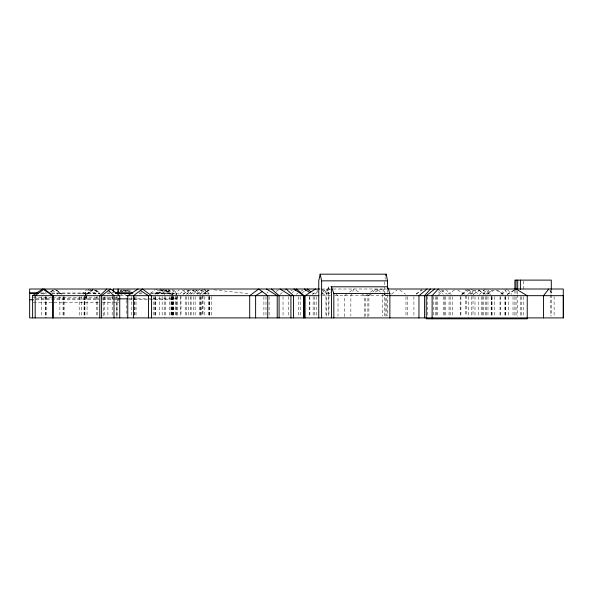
<?xml version="1.0" encoding="UTF-8"?>
<svg xmlns="http://www.w3.org/2000/svg" width="593" height="593" viewBox="0 0 593 593"><rect width="100%" height="100%" fill="white"/><g stroke="black" fill="none" stroke-linecap="round" stroke-linejoin="round"><path stroke-width="0.44" stroke-dasharray="2.96 2.22" d="M85.31 296.693L84.792 299.739L84.792 317.907M85.459 295.788L85.926 293.075L85.481 295.907M171.948 296.411L171.384 299.739L171.384 316.091M172.089 295.573L172.519 293.075L150.348 293.075M85.325 296.774L84.547 298.872L84.94 298.872M385.057 279.184L385.413 277.517M85.088 296.396L84.547 298.842L84.547 316.091L84.614 296.604M85.266 295.573L85.8 293.127L86.341 295.573M112.173 298.842L112.714 296.396M175.802 296.396L175.269 298.842L175.269 316.091M175.988 295.573L176.521 293.127L150.6 293.127M113.463 297.812L118.066 297.812L116.94 302.452L116.94 317.907M205.348 294.009L206.69 289.836M326.35 316.099L326.35 293.476L328.67 286.804L330.509 286.804M382.959 291.808L384.412 287.642M358.454 291.86L353.88 289.006L350.848 295.677L350.848 316.054M500.996 294.195L503.865 289.747M483.577 294.195L486.816 289.747M200.427 294.343L204.029 289.673M186.602 294.343L190.79 289.673M501.997 294.343L506.896 289.006M461.473 294.343L465.957 289.673M479.552 294.462L485.156 289.006L490.759 294.462M462.177 294.462L467.306 289.614L473.006 295.677L473.006 316.054M279.992 294.462L284.04 290.822M284.714 290.214L286.063 289.006M437.664 295.677L444.416 289.614M322.199 292.645L326.269 289.006L330.345 292.645M266.672 293.246L268.051 292.038M292.23 292.645L293.609 291.43M179.753 294.009L185.023 289.562M315.113 294.009L317.752 291.786M120.698 295.121L122.032 294.009M124.7 291.786L127.369 289.562M161.733 294.009L167.063 289.562M83.628 294.009L89.002 289.562M197.158 294.009L202.561 289.562M188.693 294.009L194.141 289.562M154.603 294.009L160.896 289.006L167.404 294.009M150.326 293.453L155.24 289.562M120.031 291.23L122.151 289.562M81.323 294.009L86.993 289.562M86.741 294.009L93.138 289.006M157.634 294.009L164.031 289.006M50.828 291.786L53.704 289.562M416.086 294.009L421.845 289.562M51.05 292.082L53.793 290.029M86.897 294.135L92.375 290.029M121.884 292.082L124.626 290.029M157.738 294.135L163.216 290.029M302.104 292.898L304.328 291.23M203.658 294.135L209.196 290.029M320.717 295.158L329.019 289.006L330.405 290.029M369.943 294.135L367.875 295.677L367.875 317.907M372.708 292.082L376.859 289.006L381.01 292.082M470.39 294.135L475.927 290.029M391.513 294.135L397.073 290.029M193.229 294.135L200.234 289.006M43.652 294.135L45.772 292.594M367.727 294.135L365.607 295.677L365.607 316.054M370.558 292.082L374.798 289.006L380.424 292.119M50.353 292.082L53.192 290.029M121.239 292.082L124.085 290.029M86.23 294.135L93.39 289.006M156.389 294.135L162.126 290.029M112.218 292.594L114.375 291.059M155.329 294.135L161.111 290.029M170.124 290.029L164.328 294.135L170.406 290.029M346.631 294.135L344.451 295.677L344.451 317.907M349.529 292.082L353.88 289.006M183.163 294.135L189.078 290.029M87.082 294.135L93.034 290.029M120.312 291.059L121.802 290.029M173.289 294.135L179.286 290.029M190.716 294.135L196.869 290.029M416.227 294.135L422.379 290.029M202.532 294.247L209.04 289.955M473.51 294.247L480.034 289.955M296.241 294.247L297.753 293.29M300.77 291.385L303.03 289.955M447.73 294.247L454.557 289.955M462.496 294.247L469.315 289.955M487.49 294.247L494.31 289.955M182.911 294.247L189.849 289.955M276.123 291.385L280.015 289.006M290.859 290.911L292.423 289.955M485.674 294.247L492.739 289.955M507.134 294.343L514.583 289.895M467.595 294.343L475.141 289.895M507.297 294.343L515.058 289.895M312.237 294.343L317.774 291.23M371.292 294.343L368.89 295.677L368.89 316.054M375.302 292.119L380.906 289.006L385.131 292.082M322.006 289.006L332.191 289.006M333.118 289.006L386.451 289.006M40.717 293.075L46.254 293.075M51.791 293.075L100.024 293.075M107.852 293.075L109.698 293.075M139.259 293.075L142.031 293.075M40.695 293.127L46.224 293.127M51.747 293.127L99.691 293.127M107.096 293.127L109.868 293.127M139.496 293.127L141.342 293.127M326.35 293.476L330.946 293.476M120.475 295.677L127.176 295.677M322.377 295.677L330.953 295.677M334.645 295.677L390.061 295.677M33.334 297.812L51.754 297.812M52.673 297.812L98.727 297.812M103.33 297.812L112.544 297.812M36.069 298.842L98.964 298.842M102.663 298.842L118.8 298.842M128.711 298.842L131.757 298.842M132.409 298.842L177.774 298.842L177.233 296.396M36.077 299.739L98.898 299.739M103.019 299.739L118.726 299.739M128.889 299.739L173.645 299.739L173.645 316.091M33.327 302.452L98.89 302.452M102.582 302.452L119.193 302.452M214.021 289.836L249.571 293.831M384.442 294.343L386.851 295.677L386.851 316.054M322.525 289.451L330.434 293.898M478.158 289.895L485.704 294.343M192.977 289.955L200.108 294.247M495.881 289.955L502.946 294.247M362.271 294.247L364.554 295.677L364.554 317.907M470.827 289.006L479.166 294.247M457.588 289.955L464.408 294.247M315.52 289.006L317.759 290.437M322.229 293.29L325.957 295.677L325.957 316.054M482.932 289.955L489.455 294.247M199.937 290.029L206.09 294.135M497.342 290.029L503.383 294.135M182.281 290.029L188.278 294.135M124.782 290.029L127.754 292.082M96.014 290.029L99.735 292.594M192.028 290.029L197.943 294.135M164.002 290.029L169.783 294.135M120.127 291.059L121.565 292.082M124.434 294.135L126.591 295.677L126.591 299.383M164.995 290.029L170.732 294.135M94.821 290.029L99.832 293.624M126.932 290.029L129.771 292.082M56.038 290.029L61.724 294.135M52.125 290.029L57.773 294.135M173.312 290.029L178.93 294.135M201.635 290.029L207.246 294.135M399.852 290.029L405.419 294.135M478.699 290.029L484.236 294.135M441.429 290.029L446.966 294.135M383.775 294.135L385.843 295.677L385.843 316.054M335.942 294.135L338.017 295.677L338.017 316.054M165.951 290.029L171.429 294.135M127.362 290.029L130.104 292.082M95.117 290.029L99.906 293.624M56.528 290.029L62.006 294.135M312.467 292.898L313.949 294.009M54.423 289.006L60.886 294.009M164.743 289.562L170.428 294.009M93.85 289.562L99.542 294.009M88.409 289.562L94.079 294.009M438.271 291.786L441.096 294.009M123.559 289.562L126.383 291.786M155.944 289.006L162.267 294.009M168.427 289.562L174.008 294.009M195.497 289.562L200.945 294.009M203.91 289.562L209.314 294.009M89.669 289.006L95.71 294.009M128.703 289.562L131.372 291.786M186.343 289.562L191.621 294.009M321.043 289.006L328.952 295.677L328.952 316.054M445.766 289.614L451.169 294.462M468.581 289.614L473.711 294.462M438.939 289.673L443.282 294.343M507.504 289.673L511.789 294.343M549.859 290.34L553.047 294.343M172.096 289.673L175.787 294.343M204.541 289.006L208.662 294.343M487.854 289.747L490.841 294.195M168.212 289.747L172.103 295.677M160.896 289.006L164.268 294.195M504.821 289.747L507.697 294.195M207.224 289.836L208.558 294.009M118.066 297.812L119.008 301.681M176.521 293.127L177.055 295.573M86.519 296.396L87.052 298.842L87.052 316.091M86.081 294.914L87.052 299.739L86.237 294.914M172.519 293.075L172.941 295.573M173.082 296.411L173.645 299.739M103.012 297.241L103.434 316.091M554.114 296.604L554.114 316.054M551.29 290.251L551.29 293.943M551.29 294.862L551.29 316.069M550.541 290.251L550.541 293.943M550.541 294.862L550.541 316.069M523.219 281.03L523.219 289.332M523.219 296.708L523.219 316.069M521.566 296.708L521.566 317.907M520.387 296.708L520.387 316.069M517.711 291.17L517.711 293.943M517.711 294.862L517.711 316.069M516.058 290.251L516.058 295.781M516.058 296.708L516.058 316.069M514.902 290.251L514.902 295.781M514.902 296.708L514.902 316.069M513.012 296.604L513.012 316.054M508.653 296.604L508.653 316.966M505.651 296.604L505.651 316.054M505.303 296.604L505.303 316.054M504.902 296.604L504.902 316.966M500.774 296.604L500.774 316.054M500.032 296.604L500.032 316.966M494.317 296.604L494.317 316.054M492.005 296.604L492.005 316.054M491.842 296.604L491.842 316.054M491.634 296.604L491.634 316.054M491.174 296.604L491.174 316.054M487.972 296.604L487.972 316.054M486.312 296.604L486.312 316.054M485.215 296.604L485.215 316.054M483.317 296.604L483.317 316.054M482.502 296.604L482.502 316.054M481.442 296.604L481.442 316.054M478.306 296.604L478.306 316.054M474.993 296.604L474.993 316.054M471.331 296.604L471.331 316.054M468.314 296.604L468.314 317.907M466.684 295.677L466.684 316.054M465.327 295.677L465.327 316.054M460.894 296.604L460.894 316.054M460.19 296.604L460.22 316.054M452.518 296.604L452.518 316.054M450.146 296.604L450.146 316.054M449.049 296.604L449.049 317.907M445.454 296.604L445.454 316.054M444.528 296.604L444.528 316.966M443.223 296.604L443.223 316.966M437.664 296.604L437.664 316.054M436.722 296.604L436.722 316.054M435.818 296.604L435.818 316.054M433.35 296.604L433.35 316.054M427.768 296.604L427.768 317.907M413.921 296.604L413.921 316.054M407.502 296.604L407.502 316.054M405.975 296.604L405.975 316.054M387.54 289.554L387.54 316.084M384.701 281.779L384.701 316.084M382.381 294.38L382.381 316.099M328.67 286.804L328.67 316.084M316.173 296.604L316.173 316.054M314.297 296.604L314.297 316.054M313.141 296.604L313.141 316.054M309.857 296.604L309.857 316.054M309.509 296.604L309.509 316.054M300.191 296.604L300.191 316.054M298.405 296.604L298.405 316.054M288.769 296.604L288.769 316.054M283.031 296.604L283.031 316.054M269.111 296.604L269.111 316.054M265.983 296.604L265.983 316.054M263.907 296.604L263.907 316.054M211.345 296.604L211.345 316.054M209.692 296.604L209.692 316.054M209.344 296.604L209.344 316.054M209.092 296.604L209.092 316.054M208.395 296.604L208.395 316.054M204.815 296.604L204.815 316.054M202.991 295.677L202.991 316.054M202.487 295.677L202.487 316.054M201.583 296.604L201.583 316.054M200.36 296.604L200.36 316.054M200.16 296.604L200.16 316.054M199.396 296.604L199.396 316.054M195.134 296.604L195.134 316.054M193.6 296.604L193.6 316.054M191.124 296.604L191.124 316.054M190.523 296.604L190.523 316.054M188.411 296.604L188.411 316.054M186.647 296.604L186.647 316.054M185.409 296.604L185.409 316.054M180.947 295.677L181.043 316.054M180.598 296.604L180.598 316.054M177.774 296.604L177.774 316.091M176.84 296.604L176.84 316.054M176.099 296.604L176.099 316.054M173.482 296.604L173.482 316.054M172.882 296.604L172.882 316.054M172.563 296.604L172.563 317.907M172.103 296.604L172.103 316.054M171.955 296.604L171.955 316.054M171.036 296.604L171.036 316.054M169.568 296.604L169.568 316.054M165.232 296.604L165.232 316.054M164.372 296.604L164.372 317.907M162.163 296.604L162.163 316.054M159.739 296.604L159.739 316.054M155.677 296.604L155.677 316.054M155.499 296.604L155.499 316.054M154.239 296.604L154.239 316.054M153.164 296.604L153.164 316.054M136.042 296.604L136.042 316.054M134.893 296.604L134.893 316.054M134.752 296.604L134.752 316.054M131.327 296.604L131.327 316.054M126.591 300.31L126.591 316.054M117.103 296.604L117.095 317.907M116.265 296.604L116.265 317.907M112.173 296.604L112.173 316.091M107.904 296.604L107.904 316.054M104.205 296.604L104.205 316.054M97.726 296.604L97.726 316.054M96.207 296.604L96.207 316.054M84.843 296.604L84.94 317.907M84.08 296.604L84.08 316.054M81.619 296.604L81.619 316.054M79.195 296.604L79.195 316.054M64.059 296.604L64.059 316.054M63.859 296.604L63.859 316.054M63.043 296.604L63.043 316.054M59.893 296.604L59.893 316.054M46.254 296.604L46.254 317.907M45.802 296.604L45.802 316.054M45.372 296.604L45.372 317.907M41.532 296.604L41.532 316.054"/><path stroke-width="0.89" d="M112.974 290.674L113.241 289.006L319.79 289.006M117.503 293.172L118.17 289.006L118.83 293.172M387.54 288.635L387.54 280.852L386.117 274.181L320.183 274.181L318.76 280.852L318.76 317.907M385.769 275.849L386.117 274.181M548.799 289.006L543.492 295.677L543.492 317.907M430.422 289.006L424.595 295.677L424.595 317.907M438.323 289.006L432.119 295.677L432.119 318.819M106.896 289.006L99.787 295.677L99.787 317.907M427.056 289.006L418.947 295.677L418.947 317.907M434.736 289.006L426.248 295.677L426.248 318.819L527.236 318.819L527.236 295.677L516.066 289.006M119.734 317.907L119.734 295.677L110.669 289.006L101.611 295.677L101.611 317.907M32.615 317.907L32.615 295.677L42.703 289.006L52.792 295.677L52.792 317.907M127.762 317.907L127.762 295.677L138.11 289.006M315.52 289.006L305.091 295.677L305.091 317.907M262.566 291.385L255.62 295.677L255.62 317.907M320.183 274.181L321.599 280.852L387.54 280.852M331.509 317.907L331.509 286.804L387.54 286.804L389.86 293.476L389.86 317.907M110.669 289.006L29.65 289.006L29.65 317.907L563.35 317.907L563.35 295.677L389.141 295.677M387.755 289.006L563.283 289.006L563.283 317.907M29.65 293.075L37.952 293.075M115.242 293.075L132.795 293.075M29.65 293.127L37.937 293.127M115.427 293.127L132.083 293.127M331.509 286.804L333.829 293.476L389.86 293.476M32.615 295.677L119.734 295.677M127.762 295.677L303.801 295.677L303.801 317.907M296.381 289.006L303.994 295.677L318.945 295.677M119.452 298.842L127.784 298.842M29.65 299.739L33.356 299.739M280.015 289.006L290.918 295.677L290.918 317.907M266.427 289.006L277.227 295.677L277.227 317.907M140.326 290.437L148.45 295.677L148.45 317.907M303.801 295.677L293.987 289.006L295.225 290.34M309.791 292.594L304.543 289.006L305.647 290.488M307.285 289.006L310.991 291.786M271.498 289.006L279.081 295.677L279.081 317.907M286.063 289.006L293.483 295.677L293.483 317.907M108.193 290.214L114.004 295.677L114.004 317.907M113.241 289.006L113.767 292.342M551.29 289.332L551.29 280.111L514.902 280.111L514.902 289.332M520.387 280.111L520.387 289.332M517.711 280.111L517.711 289.332M516.058 280.111L516.058 289.332M333.829 293.476L333.829 317.907M321.599 280.852L321.599 317.907M303.994 295.677L303.994 317.907M267.725 317.907L267.725 295.677L258.718 289.006L249.705 295.677L249.705 317.907M151.504 317.907L151.504 295.677L142.461 289.006L133.425 295.677L133.425 317.907M53.155 317.907L53.155 295.677L44.171 289.006L35.18 295.677L35.18 317.907"/></g></svg>
